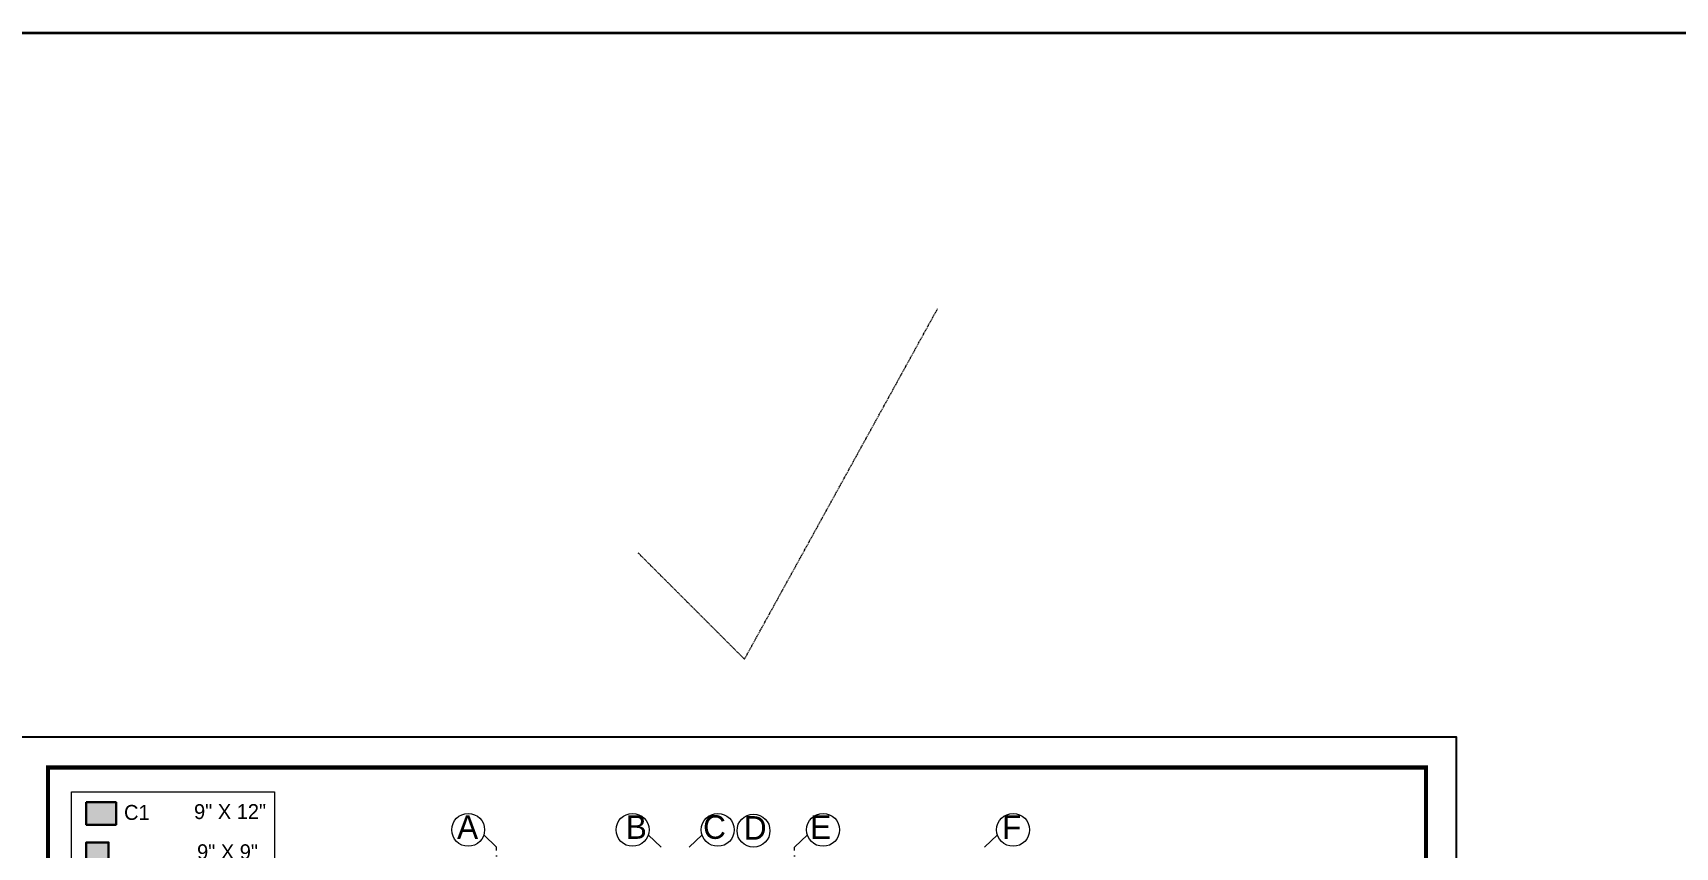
# Model space of a CAD drawing. Header units: millimetres. Extents: x -6808 to 215771, y -89660 to -16303.
# Drawn here: x 106692 to 107651, y -47085 to -46609 of the extents above; entities that cross this region are included whole.
import ezdxf

# ---------------------------------------------------------------- set-up
doc = ezdxf.new("R2010")
doc.units = ezdxf.units.MM
doc.linetypes.add('ACAD_ISO10W100', pattern=[18, 12, -3, 0, -3])
doc.linetypes.add('DASHED', pattern=[0.75, 0.5, -0.25])
for name, color, linetype, lineweight in [('col.center', 5, 'ACAD_ISO10W100', 15), ('column', 5, 'Continuous', 30), ('wall', 7, 'Continuous', 35), ('wokg dim', 152, 'DASHED', 18)]:
    doc.layers.add(name, color=color, linetype=linetype, lineweight=lineweight)
doc.layers.add('FORMAT', color=7, linetype='Continuous')
doc.styles.add('cdim', font='arial.ttf')
doc.styles.add('SAJ', font='eurr____.ttf')

msp = doc.modelspace()

# ---------------------------------------------------------------- hatches: boundary and pattern name
at = {"layer": 'column', "ltscale": 2}
for points in [[(106723.312, -47058.62), (106723.312, -47071.719), (106740.778, -47071.719), (106740.778, -47058.62)], [(106736.411, -47095.168), (106736.411, -47082.069), (106723.312, -47082.069), (106723.312, -47095.168)]]:
    msp.add_hatch(color=5, dxfattribs=at).paths.add_polyline_path(points)

# ---------------------------------------------------------------- linework, layer by layer
at = {"layer": 'col.center'}
for p, q in [((106963.04, -47084.827), (106955.565, -47077.693)), ((107059.04, -47084.827), (107051.565, -47077.693)), ((107075.54, -47084.827), (107083.016, -47077.693)), ((107137.04, -47084.827), (107144.516, -47077.693)), ((107248.04, -47084.827), (107255.516, -47077.693)), ((106963.04, -47937.508), (106963.04, -47084.827)), ((107137.04, -47937.508), (107137.04, -47084.827))]:
    msp.add_line(p, q, dxfattribs=at)
at = {"layer": 'col.center', "linetype": 'ByBlock'}
for centre in [(106946.411, -47074.731), (107042.411, -47074.731), (107092.17, -47074.731), (107153.67, -47074.731), (107264.67, -47074.731), (107113.04, -47075.206)]:
    msp.add_circle(centre, 9.621, dxfattribs=at)
at = {"layer": 'column', "lineweight": 18}
msp.add_lwpolyline([(106714.664, -47052.569), (106833.343, -47052.569), (106833.343, -47111.242), (106714.664, -47111.242)], close=True, dxfattribs=at)
at = {"layer": 'column', "ltscale": 2}
for points in [[(106723.312, -47058.62), (106723.312, -47071.719), (106740.778, -47071.719), (106740.778, -47058.62)], [(106723.312, -47095.168), (106736.411, -47095.168), (106736.411, -47082.069), (106723.312, -47082.069)]]:
    msp.add_lwpolyline(points, close=True, dxfattribs=at)
at = {"layer": 'FORMAT', "color": 0}
msp.add_lwpolyline([(106683.297, -47020.609), (106683.297, -48213.724), (107523.519, -48213.724), (107523.519, -47020.609)], close=True, dxfattribs=at)
msp.add_lwpolyline([(106683.297, -47020.609), (106683.297, -48213.724), (107523.519, -48213.724), (107523.519, -47020.609)], close=True, dxfattribs=at)
at = {"layer": 'FORMAT', "color": 0, "const_width": 2.464}
msp.add_lwpolyline([(106700.982, -47038.294), (106700.982, -48196.039), (107505.834, -48196.039), (107505.834, -47038.294)], close=True, dxfattribs=at)
msp.add_lwpolyline([(106700.982, -47038.294), (106700.982, -48196.039), (107505.834, -48196.039), (107505.834, -47038.294)], close=True, dxfattribs=at)
at = {"layer": 'wall'}
msp.add_lwpolyline([(93155.422, -46609.38), (112001.612, -46609.38), (112001.612, -48747.451), (93155.422, -48747.451)], close=True, dxfattribs=at)
at = {"layer": 'wokg dim'}
for p, q in [((107107.774, -46975.081), (107220.547, -46770.424)), ((107045.555, -46912.907), (107107.774, -46975.081))]:
    msp.add_line(p, q, dxfattribs=at)

# ---------------------------------------------------------------- texts
at = {"layer": 'col.center', "char_height": 13.77, "width": 9.82631, "style": 'SAJ'}
for s, insert, attachment_point in [('\\A1;\\pi-1.7191;{\\fCentury Gothic|b0|i0|c0|p34;A}', (106941.671, -47066.22), 1), ('\\A1;\\pi0.78964;{\\fCentury Gothic|b0|i0|c0|p34;B}', (107037.671, -47066.22), 1), ('\\A1;{\\fCentury Gothic|b0|i0|c0|p34;C}', (107096.91, -47066.22), 3), ('\\A1;\\pi-0.88597;{\\fCentury Gothic|b0|i0|c0|p34;D}', (107108.301, -47066.695), 1), ('\\A1;{\\fCentury Gothic|b0|i0|c0|p34;E}', (107158.41, -47066.22), 3), ('\\A1;{\\fCentury Gothic|b0|i0|c0|p34;F}', (107269.41, -47066.22), 3)]:
    msp.add_mtext(s, dxfattribs=dict(at, insert=insert, attachment_point=attachment_point))
at = {"layer": 'column', "linetype": 'ByBlock', "insert": (106745.431, -47060.183), "char_height": 8.73269, "width": 641.18496, "attachment_point": 1, "style": 'SAJ'}
msp.add_mtext('\\A1;{\\fCentury Gothic|b0|i0|c0|p34;C1}', dxfattribs=at)
at = {"layer": 'column', "char_height": 8.73269, "width": 335.40053, "attachment_point": 5, "style": 'cdim'}
for s, insert in [('\\A1;{\\fCentury Gothic|b0|i0|c0|p34;9" X 12"}', (106807.343, -47064.139)), ('\\A1;{\\fCentury Gothic|b0|i0|c0|p34;9" X 9"}', (106805.865, -47087.592))]:
    msp.add_mtext(s, dxfattribs=dict(at, insert=insert))

doc.saveas('drawing.dxf')
